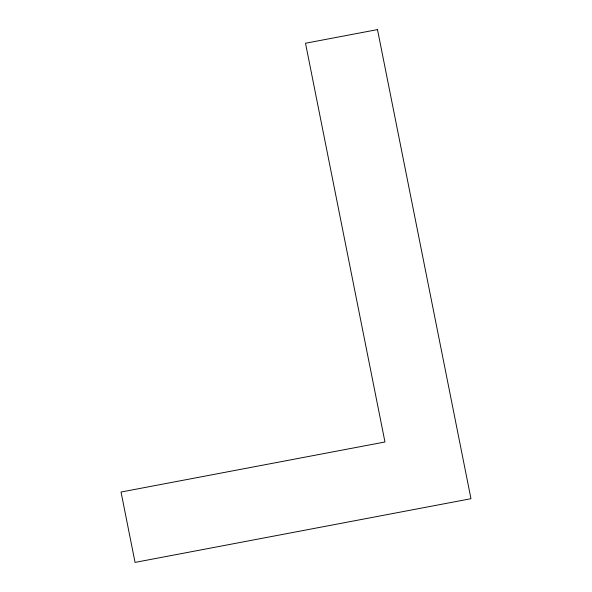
<?xml version="1.0" encoding="UTF-8"?>
<svg xmlns="http://www.w3.org/2000/svg" width="592" height="592" viewBox="0 0 592 592"><rect width="100%" height="100%" fill="white"/><g stroke="black" fill="none" stroke-linecap="round" stroke-linejoin="round"><path stroke-width="0.89" d="M377.489 29.6L305.509 43.246L384.963 441.987L121.034 492.033L135.057 562.4L470.966 498.708L377.489 29.6"/></g></svg>
